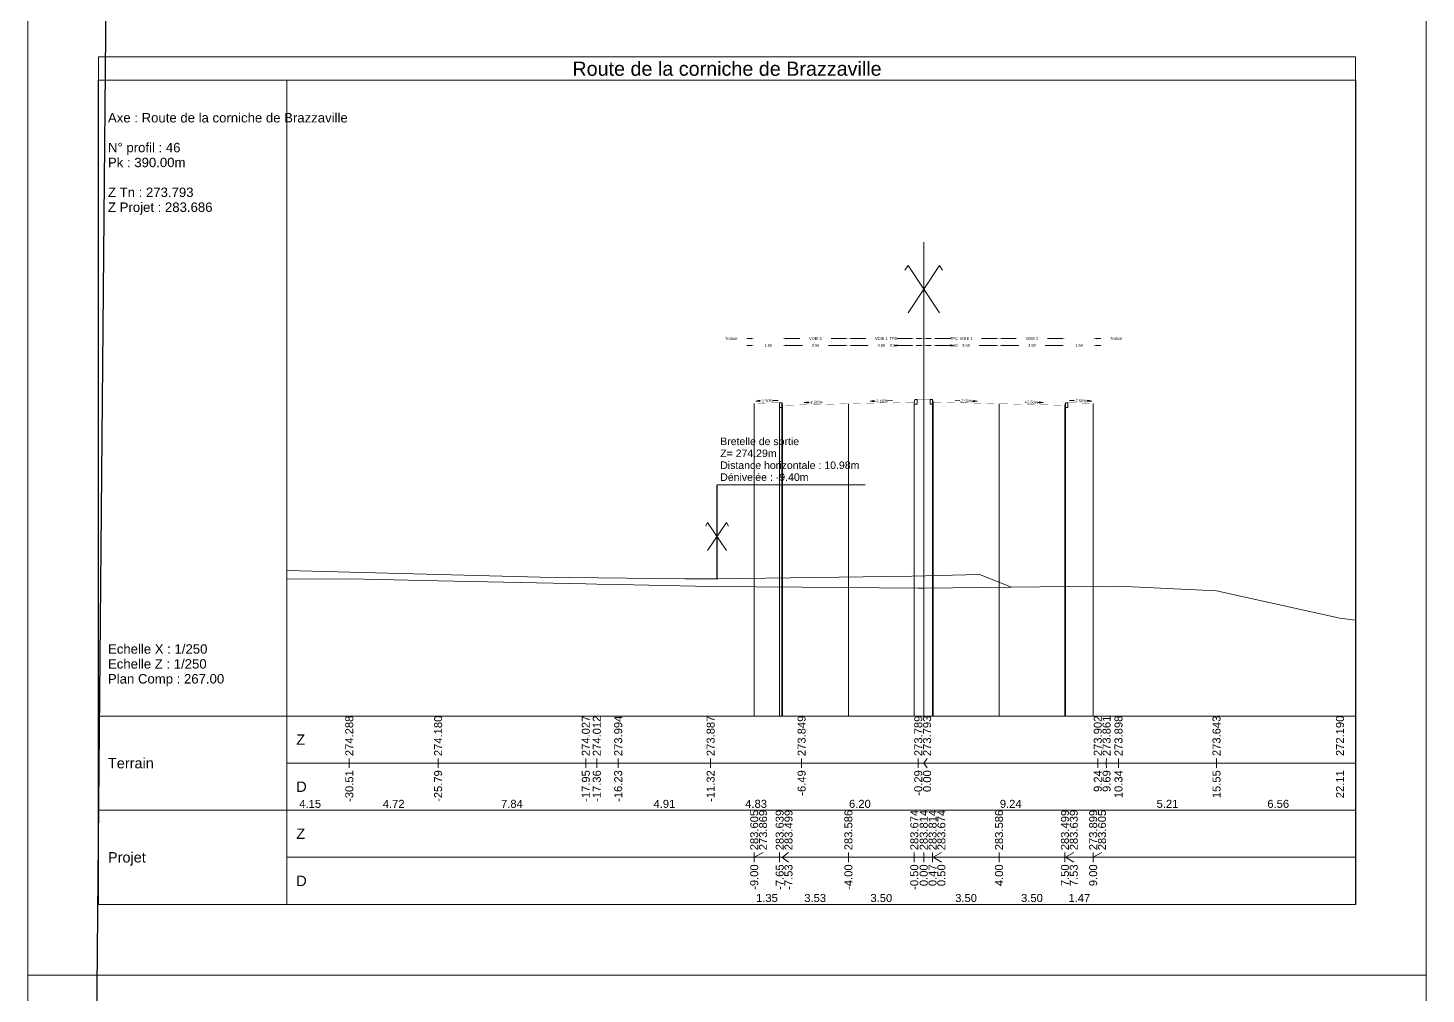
# Model space of a CAD drawing. Extents: x 0 to 74, y -372 to 1003.
# Drawn here: x 0 to 74.2, y 403.7 to 455 of the extents above; entities that cross this region are included whole.
import ezdxf
from ezdxf.enums import TextEntityAlignment as Align

# ---------------------------------------------------------------- set-up
doc = ezdxf.new("R2010")
doc.units = 0
doc.header["$LTSCALE"] = 2
doc.header["$PDSIZE"] = -0.004
doc.layers.get('0').update_dxf_attribs({"lineweight": 0})
for name, color, linetype, lineweight in [('Route - Profils type - Content session name', 7, 'Continuous', 0), ('Route - Profils type - PT SC CHAU TROTTOIR', 5, 'Continuous', 0), ('Route - Route de la corniche de Brazzaville - PT - Cadre_P46', 7, 'Continuous', 0), ('Route - Route de la corniche de Brazzaville - PT - Terrain_P46', 5, 'Continuous', 0)]:
    doc.layers.add(name, color=color, linetype=linetype, lineweight=lineweight)
doc.styles.add('CadreTitre', font='arial.ttf', dxfattribs={"height": 0.003})
doc.styles.add('Cotation', font='arial.ttf')
doc.styles.add('CoteHor', font='arial.ttf', dxfattribs={"height": 0.0022})
doc.styles.add('CoteHorA', font='arial.ttf', dxfattribs={"height": 0.0022})
doc.styles.add('CoteTitre', font='arial.ttf', dxfattribs={"height": 0.0017})
doc.styles.add('CoteTitreA', font='arial.ttf', dxfattribs={"height": 0.0017})
doc.styles.add('CoteVert', font='arial.ttf', dxfattribs={"height": 0.0017})
doc.styles.add('CoteVertA', font='arial.ttf', dxfattribs={"height": 0.0017})
doc.styles.add('Multi Axes', font='arial.ttf', dxfattribs={"height": 0.4})
doc.styles.add('ProfilCartouche', font='arial.ttf', dxfattribs={"height": 0.002})
doc.dimstyles.new('BRAZZAVILLE', dxfattribs={"dimtxt": 0.15, "dimasz": 0.2, "dimexe": 0.5, "dimexo": 0.5, "dimgap": 0.5, "dimtad": 0, "dimzin": 0, "dimdsep": 46, "dimtxsty": 'Cotation', "dimsah": 1, "dimcen": 0.1, "dimse1": 1, "dimse2": 1, "dimclrd": 1, "dimclre": 256, "dimclrt": 1, "dimaunit": 2, "dimazin": 0, "dimtfac": 1, "dimtdec": 4, "dimtofl": 0, "dimtmove": 0, "dimatfit": 1, "dimfxl": 1, "dimtolj": 1, "dimtzin": 0, "dimlwd": 0, "dimlwe": 0, "dimarcsym": 0})
doc.dimstyles.get("Standard").update_dxf_attribs({"dimtxt": 0.18, "dimasz": 0.18, "dimexe": 0.18, "dimexo": 0.0625, "dimgap": 0.09, "dimtad": 0, "dimtih": 1, "dimtoh": 1, "dimdec": 4, "dimzin": 0, "dimdsep": 46, "dimtxsty": 'Standard', "dimcen": 0.09, "dimadec": 0, "dimazin": 0, "dimtfac": 1, "dimtdec": 4, "dimtofl": 0, "dimtmove": 0, "dimatfit": 3, "dimfxl": 1, "dimtolj": 1, "dimtzin": 0, "dimarcsym": 0})

# ---------------------------------------------------------------- blocks, each defined once
blk = doc.blocks.new('*D291')
at = {"layer": 'Defpoints', "color": 0, "transparency": 16777216}
for p in [(47.072, 438.106), (47.072, 438.102), (47.572, 435.106)]:
    blk.add_point(p, dxfattribs=at)
at = {"layer": 'Route - Profils type - PT SC CHAU TROTTOIR', "color": 1, "lineweight": 0, "transparency": 16777216}
for p, q in [((46.872, 438.102), (46.672, 438.102)), ((47.772, 438.102), (47.972, 438.102))]:
    blk.add_line(p, q, dxfattribs=at)
at = {"layer": 'Route - Profils type - PT SC CHAU TROTTOIR', "color": 1, "transparency": 16777216}
for points in [[(46.872, 438.135), (46.872, 438.069), (47.072, 438.102)], [(47.772, 438.135), (47.772, 438.069), (47.572, 438.102)]]:
    blk.add_solid(points, dxfattribs=at)
at = {"layer": 'Route - Profils type - PT SC CHAU TROTTOIR', "color": 1, "transparency": 16777216, "insert": (45.978, 438.102), "char_height": 0.15, "attachment_point": 5, "style": 'Cotation'}
blk.add_mtext('\\A1;0.50', dxfattribs=at)
blk = doc.blocks.new('*D292')
at = {"layer": 'Defpoints', "color": 0, "transparency": 16777216}
for p in [(43.572, 438.106), (43.572, 438.102), (47.072, 438.106)]:
    blk.add_point(p, dxfattribs=at)
at = {"layer": 'Route - Profils type - PT SC CHAU TROTTOIR', "color": 1, "lineweight": 0, "transparency": 16777216}
for p, q in [((43.772, 438.102), (44.628, 438.102)), ((46.872, 438.102), (46.017, 438.102))]:
    blk.add_line(p, q, dxfattribs=at)
at = {"layer": 'Route - Profils type - PT SC CHAU TROTTOIR', "color": 1, "transparency": 16777216}
for points in [[(43.772, 438.135), (43.772, 438.069), (43.572, 438.102)], [(46.872, 438.135), (46.872, 438.069), (47.072, 438.102)]]:
    blk.add_solid(points, dxfattribs=at)
at = {"layer": 'Route - Profils type - PT SC CHAU TROTTOIR', "color": 1, "transparency": 16777216, "insert": (45.322, 438.102), "char_height": 0.15, "attachment_point": 5, "style": 'Cotation'}
blk.add_mtext('\\A1;3.50', dxfattribs=at)
blk = doc.blocks.new('*D293')
at = {"layer": 'Defpoints', "color": 0, "transparency": 16777216}
for p in [(40.072, 438.106), (40.072, 438.102), (43.572, 438.106)]:
    blk.add_point(p, dxfattribs=at)
at = {"layer": 'Route - Profils type - PT SC CHAU TROTTOIR', "color": 1, "lineweight": 0, "transparency": 16777216}
for p, q in [((40.272, 438.102), (41.128, 438.102)), ((43.372, 438.102), (42.517, 438.102))]:
    blk.add_line(p, q, dxfattribs=at)
at = {"layer": 'Route - Profils type - PT SC CHAU TROTTOIR', "color": 1, "transparency": 16777216}
for points in [[(40.272, 438.135), (40.272, 438.069), (40.072, 438.102)], [(43.372, 438.135), (43.372, 438.069), (43.572, 438.102)]]:
    blk.add_solid(points, dxfattribs=at)
at = {"layer": 'Route - Profils type - PT SC CHAU TROTTOIR', "color": 1, "transparency": 16777216, "insert": (41.822, 438.102), "char_height": 0.15, "attachment_point": 5, "style": 'Cotation'}
blk.add_mtext('\\A1;3.50', dxfattribs=at)
blk = doc.blocks.new('*D294')
at = {"layer": 'Defpoints', "color": 0, "transparency": 16777216}
for p in [(38.572, 438.106), (38.572, 438.102), (40.072, 438.106)]:
    blk.add_point(p, dxfattribs=at)
at = {"layer": 'Route - Profils type - PT SC CHAU TROTTOIR', "color": 1, "lineweight": 0, "transparency": 16777216}
for p, q in [((38.372, 438.102), (38.172, 438.102)), ((40.272, 438.102), (40.472, 438.102))]:
    blk.add_line(p, q, dxfattribs=at)
at = {"layer": 'Route - Profils type - PT SC CHAU TROTTOIR', "color": 1, "transparency": 16777216}
for points in [[(38.372, 438.135), (38.372, 438.069), (38.572, 438.102)], [(40.272, 438.135), (40.272, 438.069), (40.072, 438.102)]]:
    blk.add_solid(points, dxfattribs=at)
at = {"layer": 'Route - Profils type - PT SC CHAU TROTTOIR', "color": 1, "transparency": 16777216, "insert": (39.322, 438.102), "char_height": 0.15, "attachment_point": 5, "style": 'Cotation'}
blk.add_mtext('\\A1;1.50', dxfattribs=at)
blk = doc.blocks.new('*D295')
at = {"layer": 'Defpoints', "color": 0, "transparency": 16777216}
for p in [(47.072, 438.465), (47.072, 437.906), (47.572, 435.106)]:
    blk.add_point(p, dxfattribs=at)
at = {"layer": 'Route - Profils type - PT SC CHAU TROTTOIR', "color": 1, "lineweight": 0, "transparency": 16777216}
for p, q in [((46.872, 438.465), (46.672, 438.465)), ((47.772, 438.465), (47.972, 438.465))]:
    blk.add_line(p, q, dxfattribs=at)
at = {"layer": 'Route - Profils type - PT SC CHAU TROTTOIR', "color": 1, "transparency": 16777216}
for points in [[(46.872, 438.499), (46.872, 438.432), (47.072, 438.465)], [(47.772, 438.499), (47.772, 438.432), (47.572, 438.465)]]:
    blk.add_solid(points, dxfattribs=at)
at = {"layer": 'Route - Profils type - PT SC CHAU TROTTOIR', "color": 1, "transparency": 16777216, "insert": (45.969, 438.465), "char_height": 0.15, "attachment_point": 5, "style": 'Cotation'}
blk.add_mtext('\\A1;TPC', dxfattribs=at)
blk = doc.blocks.new('*D296')
at = {"layer": 'Defpoints', "color": 0, "transparency": 16777216}
for p in [(43.572, 438.465), (43.572, 438.106), (47.072, 437.906)]:
    blk.add_point(p, dxfattribs=at)
at = {"layer": 'Route - Profils type - PT SC CHAU TROTTOIR', "color": 1, "lineweight": 0, "transparency": 16777216}
for p, q in [((43.772, 438.465), (44.504, 438.465)), ((46.872, 438.465), (46.14, 438.465))]:
    blk.add_line(p, q, dxfattribs=at)
at = {"layer": 'Route - Profils type - PT SC CHAU TROTTOIR', "color": 1, "transparency": 16777216}
for points in [[(43.772, 438.499), (43.772, 438.432), (43.572, 438.465)], [(46.872, 438.499), (46.872, 438.432), (47.072, 438.465)]]:
    blk.add_solid(points, dxfattribs=at)
at = {"layer": 'Route - Profils type - PT SC CHAU TROTTOIR', "color": 1, "transparency": 16777216, "insert": (45.322, 438.465), "char_height": 0.15, "attachment_point": 5, "style": 'Cotation'}
blk.add_mtext('\\A1;VOIE 1', dxfattribs=at)
blk = doc.blocks.new('*D297')
at = {"layer": 'Defpoints', "color": 0, "transparency": 16777216}
for p in [(40.072, 438.465), (40.072, 438.106), (43.572, 438.106)]:
    blk.add_point(p, dxfattribs=at)
at = {"layer": 'Route - Profils type - PT SC CHAU TROTTOIR', "color": 1, "lineweight": 0, "transparency": 16777216}
for p, q in [((40.272, 438.465), (40.991, 438.465)), ((43.372, 438.465), (42.654, 438.465))]:
    blk.add_line(p, q, dxfattribs=at)
at = {"layer": 'Route - Profils type - PT SC CHAU TROTTOIR', "color": 1, "transparency": 16777216}
for points in [[(40.272, 438.499), (40.272, 438.432), (40.072, 438.465)], [(43.372, 438.499), (43.372, 438.432), (43.572, 438.465)]]:
    blk.add_solid(points, dxfattribs=at)
at = {"layer": 'Route - Profils type - PT SC CHAU TROTTOIR', "color": 1, "transparency": 16777216, "insert": (41.822, 438.465), "char_height": 0.15, "attachment_point": 5, "style": 'Cotation'}
blk.add_mtext('\\A1;VOIE 2', dxfattribs=at)
blk = doc.blocks.new('*D298')
at = {"layer": 'Defpoints', "color": 0, "transparency": 16777216}
for p in [(38.572, 438.465), (38.572, 438.106), (40.072, 438.106)]:
    blk.add_point(p, dxfattribs=at)
at = {"layer": 'Route - Profils type - PT SC CHAU TROTTOIR', "color": 1, "lineweight": 0, "transparency": 16777216}
for p, q in [((38.372, 438.465), (38.172, 438.465)), ((40.272, 438.465), (40.472, 438.465))]:
    blk.add_line(p, q, dxfattribs=at)
at = {"layer": 'Route - Profils type - PT SC CHAU TROTTOIR', "color": 1, "transparency": 16777216}
for points in [[(38.372, 438.499), (38.372, 438.432), (38.572, 438.465)], [(40.272, 438.499), (40.272, 438.432), (40.072, 438.465)]]:
    blk.add_solid(points, dxfattribs=at)
at = {"layer": 'Route - Profils type - PT SC CHAU TROTTOIR', "color": 1, "transparency": 16777216, "insert": (37.342, 438.465), "char_height": 0.15, "attachment_point": 5, "style": 'Cotation'}
blk.add_mtext('\\A1;Trottoir', dxfattribs=at)
blk = doc.blocks.new('MENSURA_COTEPENTE_97')
at = {"layer": 'Route - Profils type - PT SC CHAU TROTTOIR', "linetype": 'Continuous', "lineweight": 0}
blk.add_hatch(color=1, dxfattribs=at).paths.add_polyline_path([(0.17972, -2.39824), (0.17891, -2.39812), (0.17971, -2.39796)])
at = {"layer": 'Route - Profils type - PT SC CHAU TROTTOIR', "color": 1, "linetype": 'Continuous', "lineweight": 0}
for p, q in [((0.17971, -2.3981), (0.17995, -2.39809)), ((0.1826, -2.39803), (0.18364, -2.398))]:
    blk.add_line(p, q, dxfattribs=at)
at = {"layer": 'Route - Profils type - PT SC CHAU TROTTOIR', "color": 1, "linetype": 'Continuous', "lineweight": 0, "flags": 128}
blk.add_lwpolyline([(0.17972, -2.39824), (0.17891, -2.39812), (0.17971, -2.39796), (0.17972, -2.39824)], close=True, dxfattribs=at)
at = {"layer": 'Route - Profils type - PT SC CHAU TROTTOIR', "color": 1, "style": 'Cotation'}
blk.add_text('-2.50%', height=0.0006, rotation=-358.5679, dxfattribs=at).set_placement((0.18128, -2.39806), align=Align.MIDDLE_CENTER)
blk = doc.blocks.new('MENSURA_COTEPENTE_98')
at = {"layer": 'Route - Profils type - PT SC CHAU TROTTOIR', "linetype": 'Continuous', "lineweight": 0}
blk.add_hatch(color=1, dxfattribs=at).paths.add_polyline_path([(0.16572, -2.39852), (0.16491, -2.3984), (0.16571, -2.39824)])
at = {"layer": 'Route - Profils type - PT SC CHAU TROTTOIR', "color": 1, "linetype": 'Continuous', "lineweight": 0}
for p, q in [((0.16571, -2.39838), (0.16595, -2.39838)), ((0.1686, -2.39831), (0.16871, -2.39831))]:
    blk.add_line(p, q, dxfattribs=at)
at = {"layer": 'Route - Profils type - PT SC CHAU TROTTOIR', "color": 1, "linetype": 'Continuous', "lineweight": 0, "flags": 128}
blk.add_lwpolyline([(0.16572, -2.39852), (0.16491, -2.3984), (0.16571, -2.39824), (0.16572, -2.39852)], close=True, dxfattribs=at)
at = {"layer": 'Route - Profils type - PT SC CHAU TROTTOIR', "color": 1, "style": 'Cotation'}
blk.add_text('-2.50%', height=0.0006, rotation=-358.5679, dxfattribs=at).set_placement((0.16728, -2.39834), align=Align.MIDDLE_CENTER)
blk = doc.blocks.new('MENSURA_COTEPENTE_99')
at = {"layer": 'Route - Profils type - PT SC CHAU TROTTOIR', "linetype": 'Continuous', "lineweight": 0}
blk.add_hatch(color=1, dxfattribs=at).paths.add_polyline_path([(0.15542, -2.39822), (0.15461, -2.39809), (0.15541, -2.39793)])
at = {"layer": 'Route - Profils type - PT SC CHAU TROTTOIR', "color": 1, "linetype": 'Continuous', "lineweight": 0}
for p, q in [((0.15541, -2.39807), (0.15565, -2.39807)), ((0.1583, -2.398), (0.15934, -2.39798))]:
    blk.add_line(p, q, dxfattribs=at)
at = {"layer": 'Route - Profils type - PT SC CHAU TROTTOIR', "color": 1, "linetype": 'Continuous', "lineweight": 0, "flags": 128}
blk.add_lwpolyline([(0.15542, -2.39822), (0.15461, -2.39809), (0.15541, -2.39793), (0.15542, -2.39822)], close=True, dxfattribs=at)
at = {"layer": 'Route - Profils type - PT SC CHAU TROTTOIR', "color": 1, "style": 'Cotation'}
blk.add_text('-2.50%', height=0.0006, rotation=-358.5679, dxfattribs=at).set_placement((0.15698, -2.39804), align=Align.MIDDLE_CENTER)
blk = doc.blocks.new('T2__mirroredMSX', base_point=(-6.713, 11.473))
at = {"linetype": 'Continuous', "flags": 128}
blk.add_lwpolyline([(-6.837, 11.703), (-6.863, 11.583), (-6.863, 11.473), (-6.713, 11.473), (-6.713, 11.723), (-6.818, 11.719, 0.339869)], format="xyb", close=True, dxfattribs=at)
blk = doc.blocks.new('T2', base_point=(-6.713, 11.473))
at = {"linetype": 'Continuous', "flags": 128}
blk.add_lwpolyline([(-6.837, 11.703), (-6.863, 11.583), (-6.863, 11.473), (-6.713, 11.473), (-6.713, 11.723), (-6.818, 11.719, 0.339869)], format="xyb", close=True, dxfattribs=at)
blk = doc.blocks.new('*D302')
at = {"layer": 'Defpoints', "color": 0, "transparency": 16777216}
for p in [(48.072, 438.106), (48.072, 438.102), (47.572, 435.106)]:
    blk.add_point(p, dxfattribs=at)
at = {"layer": 'Route - Profils type - PT SC CHAU TROTTOIR', "color": 1, "lineweight": 0, "transparency": 16777216}
for p, q in [((47.372, 438.102), (47.172, 438.102)), ((48.272, 438.102), (48.472, 438.102))]:
    blk.add_line(p, q, dxfattribs=at)
at = {"layer": 'Route - Profils type - PT SC CHAU TROTTOIR', "color": 1, "transparency": 16777216}
for points in [[(47.372, 438.135), (47.372, 438.069), (47.572, 438.102)], [(48.272, 438.135), (48.272, 438.069), (48.072, 438.102)]]:
    blk.add_solid(points, dxfattribs=at)
at = {"layer": 'Route - Profils type - PT SC CHAU TROTTOIR', "color": 1, "transparency": 16777216, "insert": (49.167, 438.102), "char_height": 0.15, "attachment_point": 5, "style": 'Cotation'}
blk.add_mtext('\\A1;0.50', dxfattribs=at)
blk = doc.blocks.new('*D303')
at = {"layer": 'Defpoints', "color": 0, "transparency": 16777216}
for p in [(48.072, 438.106), (51.572, 438.106), (51.572, 438.102)]:
    blk.add_point(p, dxfattribs=at)
at = {"layer": 'Route - Profils type - PT SC CHAU TROTTOIR', "color": 1, "lineweight": 0, "transparency": 16777216}
for p, q in [((48.272, 438.102), (49.128, 438.102)), ((51.372, 438.102), (50.517, 438.102))]:
    blk.add_line(p, q, dxfattribs=at)
at = {"layer": 'Route - Profils type - PT SC CHAU TROTTOIR', "color": 1, "transparency": 16777216}
for points in [[(48.272, 438.135), (48.272, 438.069), (48.072, 438.102)], [(51.372, 438.135), (51.372, 438.069), (51.572, 438.102)]]:
    blk.add_solid(points, dxfattribs=at)
at = {"layer": 'Route - Profils type - PT SC CHAU TROTTOIR', "color": 1, "transparency": 16777216, "insert": (49.822, 438.102), "char_height": 0.15, "attachment_point": 5, "style": 'Cotation'}
blk.add_mtext('\\A1;3.50', dxfattribs=at)
blk = doc.blocks.new('*D304')
at = {"layer": 'Defpoints', "color": 0, "transparency": 16777216}
for p in [(51.572, 438.106), (55.072, 438.106), (55.072, 438.102)]:
    blk.add_point(p, dxfattribs=at)
at = {"layer": 'Route - Profils type - PT SC CHAU TROTTOIR', "color": 1, "lineweight": 0, "transparency": 16777216}
for p, q in [((51.772, 438.102), (52.628, 438.102)), ((54.872, 438.102), (54.017, 438.102))]:
    blk.add_line(p, q, dxfattribs=at)
at = {"layer": 'Route - Profils type - PT SC CHAU TROTTOIR', "color": 1, "transparency": 16777216}
for points in [[(51.772, 438.135), (51.772, 438.069), (51.572, 438.102)], [(54.872, 438.135), (54.872, 438.069), (55.072, 438.102)]]:
    blk.add_solid(points, dxfattribs=at)
at = {"layer": 'Route - Profils type - PT SC CHAU TROTTOIR', "color": 1, "transparency": 16777216, "insert": (53.322, 438.102), "char_height": 0.15, "attachment_point": 5, "style": 'Cotation'}
blk.add_mtext('\\A1;3.50', dxfattribs=at)
blk = doc.blocks.new('*D305')
at = {"layer": 'Defpoints', "color": 0, "transparency": 16777216}
for p in [(55.072, 438.106), (56.572, 438.106), (56.572, 438.102)]:
    blk.add_point(p, dxfattribs=at)
at = {"layer": 'Route - Profils type - PT SC CHAU TROTTOIR', "color": 1, "lineweight": 0, "transparency": 16777216}
for p, q in [((54.872, 438.102), (54.672, 438.102)), ((56.772, 438.102), (56.972, 438.102))]:
    blk.add_line(p, q, dxfattribs=at)
at = {"layer": 'Route - Profils type - PT SC CHAU TROTTOIR', "color": 1, "transparency": 16777216}
for points in [[(54.872, 438.135), (54.872, 438.069), (55.072, 438.102)], [(56.772, 438.135), (56.772, 438.069), (56.572, 438.102)]]:
    blk.add_solid(points, dxfattribs=at)
at = {"layer": 'Route - Profils type - PT SC CHAU TROTTOIR', "color": 1, "transparency": 16777216, "insert": (55.822, 438.102), "char_height": 0.15, "attachment_point": 5, "style": 'Cotation'}
blk.add_mtext('\\A1;1.50', dxfattribs=at)
blk = doc.blocks.new('*D306')
at = {"layer": 'Defpoints', "color": 0, "transparency": 16777216}
for p in [(48.072, 438.465), (48.072, 437.906), (47.572, 435.106)]:
    blk.add_point(p, dxfattribs=at)
at = {"layer": 'Route - Profils type - PT SC CHAU TROTTOIR', "color": 1, "lineweight": 0, "transparency": 16777216}
for p, q in [((47.372, 438.465), (47.172, 438.465)), ((48.272, 438.465), (48.472, 438.465))]:
    blk.add_line(p, q, dxfattribs=at)
at = {"layer": 'Route - Profils type - PT SC CHAU TROTTOIR', "color": 1, "transparency": 16777216}
for points in [[(47.372, 438.499), (47.372, 438.432), (47.572, 438.465)], [(48.272, 438.499), (48.272, 438.432), (48.072, 438.465)]]:
    blk.add_solid(points, dxfattribs=at)
at = {"layer": 'Route - Profils type - PT SC CHAU TROTTOIR', "color": 1, "transparency": 16777216, "insert": (49.175, 438.465), "char_height": 0.15, "attachment_point": 5, "style": 'Cotation'}
blk.add_mtext('\\A1;TPC', dxfattribs=at)
blk = doc.blocks.new('*D307')
at = {"layer": 'Defpoints', "color": 0, "transparency": 16777216}
for p in [(51.572, 438.465), (51.572, 438.106), (48.072, 437.906)]:
    blk.add_point(p, dxfattribs=at)
at = {"layer": 'Route - Profils type - PT SC CHAU TROTTOIR', "color": 1, "lineweight": 0, "transparency": 16777216}
for p, q in [((48.272, 438.465), (49.004, 438.465)), ((51.372, 438.465), (50.64, 438.465))]:
    blk.add_line(p, q, dxfattribs=at)
at = {"layer": 'Route - Profils type - PT SC CHAU TROTTOIR', "color": 1, "transparency": 16777216}
for points in [[(48.272, 438.499), (48.272, 438.432), (48.072, 438.465)], [(51.372, 438.499), (51.372, 438.432), (51.572, 438.465)]]:
    blk.add_solid(points, dxfattribs=at)
at = {"layer": 'Route - Profils type - PT SC CHAU TROTTOIR', "color": 1, "transparency": 16777216, "insert": (49.822, 438.465), "char_height": 0.15, "attachment_point": 5, "style": 'Cotation'}
blk.add_mtext('\\A1;VOIE 1', dxfattribs=at)
blk = doc.blocks.new('*D308')
at = {"layer": 'Defpoints', "color": 0, "transparency": 16777216}
for p in [(51.572, 438.106), (55.072, 438.465), (55.072, 438.106)]:
    blk.add_point(p, dxfattribs=at)
at = {"layer": 'Route - Profils type - PT SC CHAU TROTTOIR', "color": 1, "lineweight": 0, "transparency": 16777216}
for p, q in [((51.772, 438.465), (52.491, 438.465)), ((54.872, 438.465), (54.154, 438.465))]:
    blk.add_line(p, q, dxfattribs=at)
at = {"layer": 'Route - Profils type - PT SC CHAU TROTTOIR', "color": 1, "transparency": 16777216}
for points in [[(51.772, 438.499), (51.772, 438.432), (51.572, 438.465)], [(54.872, 438.499), (54.872, 438.432), (55.072, 438.465)]]:
    blk.add_solid(points, dxfattribs=at)
at = {"layer": 'Route - Profils type - PT SC CHAU TROTTOIR', "color": 1, "transparency": 16777216, "insert": (53.322, 438.465), "char_height": 0.15, "attachment_point": 5, "style": 'Cotation'}
blk.add_mtext('\\A1;VOIE 2', dxfattribs=at)
blk = doc.blocks.new('*D309')
at = {"layer": 'Defpoints', "color": 0, "transparency": 16777216}
for p in [(55.072, 438.106), (56.572, 438.465), (56.572, 438.106)]:
    blk.add_point(p, dxfattribs=at)
at = {"layer": 'Route - Profils type - PT SC CHAU TROTTOIR', "color": 1, "lineweight": 0, "transparency": 16777216}
for p, q in [((54.872, 438.465), (54.672, 438.465)), ((56.772, 438.465), (56.972, 438.465))]:
    blk.add_line(p, q, dxfattribs=at)
at = {"layer": 'Route - Profils type - PT SC CHAU TROTTOIR', "color": 1, "transparency": 16777216}
for points in [[(54.872, 438.499), (54.872, 438.432), (55.072, 438.465)], [(56.772, 438.499), (56.772, 438.432), (56.572, 438.465)]]:
    blk.add_solid(points, dxfattribs=at)
at = {"layer": 'Route - Profils type - PT SC CHAU TROTTOIR', "color": 1, "transparency": 16777216, "insert": (57.803, 438.465), "char_height": 0.15, "attachment_point": 5, "style": 'Cotation'}
blk.add_mtext('\\A1;Trottoir', dxfattribs=at)
blk = doc.blocks.new('MENSURA_COTEPENTE_100')
at = {"layer": 'Route - Profils type - PT SC CHAU TROTTOIR', "linetype": 'Continuous', "lineweight": 0}
blk.add_hatch(color=1, dxfattribs=at).paths.add_polyline_path([(0.20086, -2.39824), (0.20166, -2.39812), (0.20087, -2.39796)])
at = {"layer": 'Route - Profils type - PT SC CHAU TROTTOIR', "color": 1, "linetype": 'Continuous', "lineweight": 0}
for p, q in [((0.19798, -2.39803), (0.19694, -2.398)), ((0.20086, -2.3981), (0.20062, -2.39809))]:
    blk.add_line(p, q, dxfattribs=at)
at = {"layer": 'Route - Profils type - PT SC CHAU TROTTOIR', "color": 1, "linetype": 'Continuous', "lineweight": 0, "flags": 128}
blk.add_lwpolyline([(0.20086, -2.39824), (0.20166, -2.39812), (0.20087, -2.39796), (0.20086, -2.39824)], close=True, dxfattribs=at)
at = {"layer": 'Route - Profils type - PT SC CHAU TROTTOIR', "color": 1, "style": 'Cotation'}
blk.add_text('-2.50%', height=0.0006, rotation=358.5679, dxfattribs=at).set_placement((0.1993, -2.39806), align=Align.MIDDLE_CENTER)
blk = doc.blocks.new('MENSURA_COTEPENTE_101')
at = {"layer": 'Route - Profils type - PT SC CHAU TROTTOIR', "linetype": 'Continuous', "lineweight": 0}
blk.add_hatch(color=1, dxfattribs=at).paths.add_polyline_path([(0.21486, -2.39852), (0.21567, -2.3984), (0.21487, -2.39824)])
at = {"layer": 'Route - Profils type - PT SC CHAU TROTTOIR', "color": 1, "linetype": 'Continuous', "lineweight": 0}
for p, q in [((0.21198, -2.39831), (0.21187, -2.39831)), ((0.21487, -2.39838), (0.21463, -2.39838))]:
    blk.add_line(p, q, dxfattribs=at)
at = {"layer": 'Route - Profils type - PT SC CHAU TROTTOIR', "color": 1, "linetype": 'Continuous', "lineweight": 0, "flags": 128}
blk.add_lwpolyline([(0.21486, -2.39852), (0.21567, -2.3984), (0.21487, -2.39824), (0.21486, -2.39852)], close=True, dxfattribs=at)
at = {"layer": 'Route - Profils type - PT SC CHAU TROTTOIR', "color": 1, "style": 'Cotation'}
blk.add_text('-2.50%', height=0.0006, rotation=358.5679, dxfattribs=at).set_placement((0.2133, -2.39834), align=Align.MIDDLE_CENTER)
blk = doc.blocks.new('MENSURA_COTEPENTE_102')
at = {"layer": 'Route - Profils type - PT SC CHAU TROTTOIR', "linetype": 'Continuous', "lineweight": 0}
blk.add_hatch(color=1, dxfattribs=at).paths.add_polyline_path([(0.22516, -2.39822), (0.22597, -2.39809), (0.22517, -2.39793)])
at = {"layer": 'Route - Profils type - PT SC CHAU TROTTOIR', "color": 1, "linetype": 'Continuous', "lineweight": 0}
for p, q in [((0.22228, -2.398), (0.22124, -2.39798)), ((0.22517, -2.39807), (0.22493, -2.39807))]:
    blk.add_line(p, q, dxfattribs=at)
at = {"layer": 'Route - Profils type - PT SC CHAU TROTTOIR', "color": 1, "linetype": 'Continuous', "lineweight": 0, "flags": 128}
blk.add_lwpolyline([(0.22516, -2.39822), (0.22597, -2.39809), (0.22517, -2.39793), (0.22516, -2.39822)], close=True, dxfattribs=at)
at = {"layer": 'Route - Profils type - PT SC CHAU TROTTOIR', "color": 1, "style": 'Cotation'}
blk.add_text('-2.50%', height=0.0006, rotation=358.5679, dxfattribs=at).set_placement((0.2236, -2.39804), align=Align.MIDDLE_CENTER)
blk = doc.blocks.new('MENSURA_LEADER103', base_point=(0.14638, -2.41585))
at = {"layer": 'Route - Profils type - Content session name'}
blk.add_line((0.14638, -2.41585), (0.17786, -2.41585), dxfattribs=at)
at = {"layer": 'Route - Profils type - Content session name', "style": 'Multi Axes'}
for s, p in [('Z= 274.29m', (0.14705, -2.40839)), ('Bretelle de sortie', (0.14705, -2.40585)), ('Distance horizontale : 10.98m', (0.14705, -2.41092)), ('Dénivelée : -9.40m', (0.14705, -2.41345))]:
    blk.add_text(s, height=0.0016, dxfattribs=at).set_placement(p, align=Align.TOP_LEFT)

msp = doc.modelspace()

# ---------------------------------------------------------------- linework, layer by layer
at = {"flags": 128}
for points in [[(0, 404.67), (0, 457.17), (74.25, 457.17), (74.25, 404.67)], [(3.75, 408.42), (3.75, 453.42), (70.5, 453.42), (70.5, 408.42)], [(0, 352.17), (0, 404.67), (74.25, 404.67), (74.25, 352.17)]]:
    msp.add_lwpolyline(points, close=True, dxfattribs=at)
at = {"layer": 'Route - Profils type - Content session name'}
for p, q in [((36.596, 425.707), (36.596, 429.207)), ((35.996, 428.507), (36.096, 428.707)), ((36.096, 428.707), (37.096, 427.207)), ((37.096, 428.707), (36.096, 427.207)), ((37.196, 428.507), (37.096, 428.707))]:
    msp.add_line(p, q, dxfattribs=at)
at = {"layer": 'Route - Profils type - Content session name', "color": 251, "linetype": 'Continuous', "flags": 128}
msp.add_lwpolyline([(13.75, 426.157), (27.204, 425.796), (34.888, 425.704), (36.53, 425.708), (36.596, 425.707), (46.941, 425.844), (50.531, 425.932), (52.228, 425.268)], dxfattribs=at)
at = {"layer": 'Route - Profils type - Content session name'}
msp.add_point((36.596, 425.707), dxfattribs=at)
at = {"layer": 'Route - Profils type - PT SC CHAU TROTTOIR', "color": 1, "linetype": 'Continuous', "flags": 128}
for points in [[(47.572, 435.234, 0.01, 0.01, 0), (47.222, 435.234, 0.01, 0.01, 0), (47.102, 435.234, 0.01, 0.01, 0), (47.072, 435.094, 0.01, 0.01, 0), (43.572, 435.006, 0.01, 0.01, 0), (40.072, 434.919, 0.01, 0.01, 0), (40.042, 435.059, 0.01, 0.01, 0), (39.922, 435.059, 0.01, 0.01, 0), (38.572, 435.025, 0.01, 0.01, 0), (38.572, 425.289, 0.01, 0.01, 0)], [(47.572, 435.234, 0.01, 0.01, 0), (47.922, 435.234, 0.01, 0.01, 0), (48.042, 435.234, 0.01, 0.01, 0), (48.072, 435.094, 0.01, 0.01, 0), (51.572, 435.006, 0.01, 0.01, 0), (55.072, 434.919, 0.01, 0.01, 0), (55.102, 435.059, 0.01, 0.01, 0), (55.222, 435.059, 0.01, 0.01, 0), (56.572, 435.025, 0.01, 0.01, 0), (56.572, 425.319, 0.01, 0.01, 0)]]:
    msp.add_lwpolyline(points, format="xyseb", dxfattribs=at)
at = {"layer": 'Route - Route de la corniche de Brazzaville - PT - Cadre_P46', "color": 7, "linetype": 'Continuous'}
for p, q in [((13.75, 452.17), (13.75, 408.42)), ((47.572, 438.589), (47.572, 443.589)), ((46.572, 442.089), (46.739, 442.339)), ((48.406, 439.839), (46.739, 442.339)), ((46.739, 439.839), (48.406, 442.339)), ((48.572, 442.089), (48.406, 442.339)), ((47.572, 418.42), (47.572, 438.589)), ((47.572, 418.42), (47.572, 435.234)), ((47.572, 418.42), (47.572, 435.234)), ((48.042, 418.42), (48.042, 435.234)), ((48.042, 418.42), (48.042, 435.234)), ((38.572, 418.42), (38.572, 435.025)), ((38.572, 418.42), (38.572, 435.025)), ((39.922, 418.42), (39.922, 435.059)), ((39.922, 418.42), (39.922, 435.059)), ((40.042, 418.42), (40.042, 435.059)), ((40.072, 418.42), (40.072, 434.919)), ((43.572, 418.42), (43.572, 435.006)), ((43.572, 418.42), (43.572, 435.006)), ((47.072, 418.42), (47.072, 435.094)), ((47.072, 418.42), (47.072, 435.094)), ((48.072, 418.42), (48.072, 435.094)), ((48.072, 418.42), (48.072, 435.094)), ((51.572, 418.42), (51.572, 435.006)), ((51.572, 418.42), (51.572, 435.006)), ((55.072, 418.42), (55.072, 434.919)), ((55.072, 418.42), (55.072, 434.919)), ((55.102, 418.42), (55.102, 435.059)), ((55.102, 418.42), (55.102, 435.059)), ((56.572, 418.42), (56.572, 435.025)), ((38.572, 418.42), (38.572, 425.289)), ((56.572, 418.42), (56.572, 425.319)), ((56.572, 418.42), (56.572, 425.319)), ((70.5, 418.42), (3.75, 418.42)), ((70.5, 415.92), (13.75, 415.92)), ((70.5, 413.42), (3.75, 413.42)), ((70.5, 413.42), (3.75, 413.42)), ((70.5, 413.42), (3.75, 413.42)), ((70.5, 413.42), (3.75, 413.42)), ((70.5, 413.42), (3.75, 413.42)), ((70.5, 413.42), (3.75, 413.42)), ((70.5, 413.42), (3.75, 413.42)), ((70.5, 410.92), (13.75, 410.92)), ((38.572, 411.17), (38.572, 410.92)), ((39.04, 411.17), (38.572, 410.92)), ((38.572, 410.67), (38.572, 410.92)), ((39.922, 411.17), (39.922, 410.92)), ((39.922, 410.67), (39.922, 410.92)), ((40.39, 410.67), (40.042, 410.92)), ((40.39, 411.17), (40.072, 410.92)), ((43.572, 411.17), (43.572, 410.92)), ((43.572, 410.67), (43.572, 410.92)), ((47.072, 411.17), (47.072, 410.92)), ((47.072, 410.67), (47.072, 410.92)), ((47.572, 411.17), (47.572, 410.92)), ((47.572, 410.67), (47.572, 410.92)), ((48.042, 411.17), (48.042, 410.92)), ((48.042, 410.67), (48.042, 410.92)), ((48.51, 411.17), (48.072, 410.92)), ((48.51, 410.67), (48.072, 410.92)), ((51.572, 411.17), (51.572, 410.92)), ((51.572, 410.67), (51.572, 410.92)), ((55.072, 411.17), (55.072, 410.92)), ((55.072, 410.67), (55.072, 410.92)), ((55.54, 411.17), (55.102, 410.92)), ((55.54, 410.67), (55.102, 410.92)), ((56.572, 411.17), (56.572, 410.92)), ((57.04, 411.17), (56.572, 410.92)), ((56.572, 410.67), (56.572, 410.92)), ((70.5, 408.42), (3.75, 408.42)), ((70.5, 408.42), (3.75, 408.42)), ((70.5, 408.42), (3.75, 408.42)), ((70.5, 408.42), (3.75, 408.42)), ((70.5, 408.42), (3.75, 408.42)), ((70.5, 408.42), (3.75, 408.42))]:
    msp.add_line(p, q, dxfattribs=at)
at = {"layer": 'Route - Route de la corniche de Brazzaville - PT - Cadre_P46', "color": 114, "linetype": 'Continuous'}
for p, q in [((17.065, 416.17), (17.065, 415.92)), ((17.065, 415.67), (17.065, 415.92)), ((21.783, 416.17), (21.783, 415.92)), ((21.783, 415.67), (21.783, 415.92)), ((29.626, 416.17), (29.626, 415.92)), ((29.626, 415.67), (29.626, 415.92)), ((30.21, 416.17), (30.21, 415.92)), ((30.21, 415.67), (30.21, 415.92)), ((31.346, 416.17), (31.346, 415.92)), ((31.346, 415.67), (31.346, 415.92)), ((36.255, 416.17), (36.255, 415.92)), ((36.255, 415.67), (36.255, 415.92)), ((41.087, 416.17), (41.087, 415.92)), ((41.087, 415.67), (41.087, 415.92)), ((47.282, 416.17), (47.282, 415.92)), ((47.282, 415.67), (47.282, 415.92)), ((47.75, 416.17), (47.572, 415.92)), ((47.75, 415.67), (47.572, 415.92)), ((56.815, 416.17), (56.815, 415.92)), ((56.815, 415.67), (56.815, 415.92)), ((57.282, 416.17), (57.266, 415.92)), ((57.282, 415.67), (57.266, 415.92)), ((57.917, 416.17), (57.917, 415.92)), ((57.917, 415.67), (57.917, 415.92)), ((63.122, 416.17), (63.122, 415.92)), ((63.122, 415.67), (63.122, 415.92))]:
    msp.add_line(p, q, dxfattribs=at)
at = {"layer": 'Route - Route de la corniche de Brazzaville - PT - Cadre_P46', "flags": 128}
msp.add_lwpolyline([(3.737, 408.408), (3.737, 452.182), (70.513, 452.182), (70.513, 408.408)], close=True, dxfattribs=at)
at = {"layer": 'Route - Route de la corniche de Brazzaville - PT - Terrain_P46', "color": 114, "linetype": 'Continuous', "flags": 128}
msp.add_lwpolyline([(13.75, 425.694), (17.065, 425.708), (21.783, 425.6), (29.626, 425.447), (30.21, 425.432), (31.346, 425.414), (36.255, 425.307), (41.087, 425.269), (47.282, 425.209), (47.572, 425.213), (56.815, 425.322), (57.266, 425.281), (57.917, 425.318), (63.122, 425.063), (69.679, 423.61), (70.5, 423.505)], dxfattribs=at)
msp.add_lwpolyline([(13.75, 425.694), (17.065, 425.708), (21.783, 425.6), (29.626, 425.447), (30.21, 425.432), (31.346, 425.414), (36.255, 425.307), (41.087, 425.269), (47.282, 425.209), (47.572, 425.213), (56.815, 425.322), (57.266, 425.281), (57.917, 425.318), (63.122, 425.063), (69.679, 423.61), (70.5, 423.505)], dxfattribs=at)

# ---------------------------------------------------------------- block references
at = {"layer": 'Route - Profils type - Content session name', "xscale": 250, "yscale": 250, "zscale": 250}
msp.add_blockref('MENSURA_LEADER103', (36.596, 430.707), dxfattribs=at)
at = {"layer": 'Route - Profils type - PT SC CHAU TROTTOIR', "xscale": 250, "yscale": 250, "zscale": 250}
for name in ['MENSURA_COTEPENTE_99', 'MENSURA_COTEPENTE_98', 'MENSURA_COTEPENTE_97', 'MENSURA_COTEPENTE_100', 'MENSURA_COTEPENTE_101', 'MENSURA_COTEPENTE_102']:
    msp.add_blockref(name, (0, 1034.67), dxfattribs=at)
at = {"layer": 'Route - Profils type - PT SC CHAU TROTTOIR', "zscale": 250}
for p in [(47.222, 434.984), (55.222, 434.809)]:
    msp.add_blockref('T2', p, dxfattribs=at)
at = {"layer": 'Route - Profils type - PT SC CHAU TROTTOIR', "xscale": -1, "zscale": 250}
for p in [(47.922, 434.984), (39.922, 434.809)]:
    msp.add_blockref('T2__mirroredMSX', p, dxfattribs=at)

# ---------------------------------------------------------------- texts
at = {"color": 7, "style": 'CadreTitre'}
msp.add_text('Route de la corniche de Brazzaville', height=0.75, dxfattribs=at).set_placement((37.125, 453.17), align=Align.TOP_CENTER)
at = {"style": 'ProfilCartouche'}
for s, p in [('Axe : Route de la corniche de Brazzaville', (4.25, 450.191)), ('N° profil : 46', (4.25, 448.607)), ('Pk : 390.00m', (4.25, 447.816)), ('Z Tn : 273.793', (4.25, 446.232)), ('Z Projet : 283.686', (4.25, 445.441)), ('Echelle X : 1/250', (4.25, 421.983)), ('Echelle Z : 1/250', (4.25, 421.191)), ('Plan Comp : 267.00', (4.25, 420.399))]:
    msp.add_text(s, height=0.5, dxfattribs=at).set_placement(p, align=Align.MIDDLE_LEFT)
at = {"layer": 'Route - Route de la corniche de Brazzaville - PT - Cadre_P46', "color": 114, "style": 'CoteVert'}
for s, p in [('274.288', (17.065, 416.295)), ('274.180', (21.783, 416.295)), ('274.027', (29.626, 416.295)), ('274.012', (30.21, 416.295)), ('273.994', (31.346, 416.295)), ('273.887', (36.255, 416.295)), ('273.849', (41.087, 416.295)), ('273.789', (47.282, 416.295)), ('273.793', (47.75, 416.295)), ('273.902', (56.815, 416.295)), ('273.861', (57.282, 416.295)), ('273.898', (57.917, 416.295)), ('273.643', (63.122, 416.295)), ('272.190', (69.679, 416.295))]:
    msp.add_text(s, height=0.425, rotation=90, dxfattribs=at).set_placement(p, align=Align.MIDDLE_LEFT)
at = {"layer": 'Route - Route de la corniche de Brazzaville - PT - Cadre_P46', "color": 114, "style": 'CoteHor'}
for s, p in [('Z', (14.25, 417.17)), ('Terrain', (4.25, 415.92)), ('D', (14.25, 414.67))]:
    msp.add_text(s, height=0.55, dxfattribs=at).set_placement(p, align=Align.MIDDLE_LEFT)
at = {"layer": 'Route - Route de la corniche de Brazzaville - PT - Cadre_P46', "color": 114, "style": 'CoteVert'}
for s, p in [('-30.51', (17.065, 415.545)), ('-25.79', (21.783, 415.545)), ('-17.95', (29.626, 415.545)), ('-17.36', (30.21, 415.545)), ('-16.23', (31.346, 415.545)), ('-11.32', (36.255, 415.545)), ('-6.49', (41.087, 415.545)), ('-0.29', (47.282, 415.545)), ('0.00', (47.75, 415.545)), ('9.24', (56.815, 415.545)), ('9.69', (57.282, 415.545)), ('10.34', (57.917, 415.545)), ('15.55', (63.122, 415.545)), ('22.11', (69.679, 415.545))]:
    msp.add_text(s, height=0.425, rotation=90, dxfattribs=at).set_placement(p, align=Align.MIDDLE_RIGHT)
at = {"layer": 'Route - Route de la corniche de Brazzaville - PT - Cadre_P46', "color": 114, "style": 'CoteTitre'}
for s, p in [('4.15', (14.988, 413.42)), ('4.72', (19.424, 413.42)), ('7.84', (25.704, 413.42)), ('4.91', (33.801, 413.42)), ('4.83', (38.671, 413.42)), ('6.20', (44.184, 413.42)), ('9.24', (52.194, 413.42)), ('5.21', (60.519, 413.42)), ('6.56', (66.4, 413.42))]:
    msp.add_text(s, height=0.425, dxfattribs=at).set_placement(p, align=Align.BOTTOM_CENTER)
at = {"layer": 'Route - Route de la corniche de Brazzaville - PT - Cadre_P46', "color": 7, "style": 'CoteVertA'}
for s, p in [('283.605', (38.572, 411.295)), ('273.869', (39.04, 411.295)), ('283.639', (39.922, 411.295)), ('283.499', (40.39, 411.295)), ('283.586', (43.572, 411.295)), ('283.674', (47.072, 411.295)), ('283.814', (47.572, 411.295)), ('283.814', (48.042, 411.295)), ('283.674', (48.51, 411.295)), ('283.586', (51.572, 411.295)), ('283.499', (55.072, 411.295)), ('283.639', (55.54, 411.295)), ('273.899', (56.572, 411.295)), ('283.605', (57.04, 411.295))]:
    msp.add_text(s, height=0.425, rotation=90, dxfattribs=at).set_placement(p, align=Align.MIDDLE_LEFT)
at = {"layer": 'Route - Route de la corniche de Brazzaville - PT - Cadre_P46', "color": 7, "style": 'CoteHorA'}
for s, p in [('Z', (14.25, 412.17)), ('Projet', (4.25, 410.92)), ('D', (14.25, 409.67))]:
    msp.add_text(s, height=0.55, dxfattribs=at).set_placement(p, align=Align.MIDDLE_LEFT)
at = {"layer": 'Route - Route de la corniche de Brazzaville - PT - Cadre_P46', "color": 7, "style": 'CoteVertA'}
for s, p in [('-9.00', (38.572, 410.545)), ('-7.65', (39.922, 410.545)), ('-7.53', (40.39, 410.545)), ('-4.00', (43.572, 410.545)), ('-0.50', (47.072, 410.545)), ('0.00', (47.572, 410.545)), ('0.47', (48.042, 410.545)), ('0.50', (48.51, 410.545)), ('4.00', (51.572, 410.545)), ('7.50', (55.072, 410.545)), ('7.53', (55.54, 410.545)), ('9.00', (56.572, 410.545))]:
    msp.add_text(s, height=0.425, rotation=90, dxfattribs=at).set_placement(p, align=Align.MIDDLE_RIGHT)
at = {"layer": 'Route - Route de la corniche de Brazzaville - PT - Cadre_P46', "color": 7, "style": 'CoteTitreA'}
for s, p in [('1.35', (39.247, 408.42)), ('3.53', (41.807, 408.42)), ('3.50', (45.322, 408.42)), ('3.50', (49.822, 408.42)), ('3.50', (53.322, 408.42)), ('1.47', (55.837, 408.42))]:
    msp.add_text(s, height=0.425, dxfattribs=at).set_placement(p, align=Align.BOTTOM_CENTER)

# ---------------------------------------------------------------- dimensions: what is measured, and where the dimension line sits
at = {"layer": 'Route - Profils type - PT SC CHAU TROTTOIR'}
for base, p1, p2, text, picture, middle in [((38.572, 438.465), (40.072, 438.106), (38.572, 438.106), 'Trottoir', '*D298', (37.342, 438.465)), ((38.572, 438.102), (40.072, 438.106), (38.572, 438.106), '1.50', '*D294', (39.322, 438.102)), ((40.072, 438.465), (43.572, 438.106), (40.072, 438.106), 'VOIE 2', '*D297', (41.822, 438.465)), ((40.072, 438.102), (43.572, 438.106), (40.072, 438.106), '3.50', '*D293', (41.822, 438.102)), ((43.572, 438.465), (47.072, 437.906), (43.572, 438.106), 'VOIE 1', '*D296', (45.322, 438.465)), ((43.572, 438.102), (47.072, 438.106), (43.572, 438.106), '3.50', '*D292', (45.322, 438.102)), ((47.072, 438.465), (47.572, 435.106), (47.072, 437.906), 'TPC', '*D295', (45.969, 438.465)), ((47.072, 438.102), (47.572, 435.106), (47.072, 438.106), '0.50', '*D291', (45.978, 438.102)), ((48.072, 438.465), (47.572, 435.106), (48.072, 437.906), 'TPC', '*D306', (49.175, 438.465)), ((48.072, 438.102), (47.572, 435.106), (48.072, 438.106), '0.50', '*D302', (49.167, 438.102)), ((51.572, 438.465), (48.072, 437.906), (51.572, 438.106), 'VOIE 1', '*D307', (49.822, 438.465)), ((51.572, 438.102), (48.072, 438.106), (51.572, 438.106), '3.50', '*D303', (49.822, 438.102)), ((55.072, 438.465), (51.572, 438.106), (55.072, 438.106), 'VOIE 2', '*D308', (53.322, 438.465)), ((55.072, 438.102), (51.572, 438.106), (55.072, 438.106), '3.50', '*D304', (53.322, 438.102)), ((56.572, 438.465), (55.072, 438.106), (56.572, 438.106), 'Trottoir', '*D309', (57.803, 438.465)), ((56.572, 438.102), (55.072, 438.106), (56.572, 438.106), '1.50', '*D305', (55.822, 438.102))]:
    dim = msp.add_linear_dim(base=base, p1=p1, p2=p2, text=text, dimstyle='BRAZZAVILLE', override={"dimscale": 1, "dimclrt": 1}, dxfattribs=at)
    dim.commit()
    dim.dimension.update_dxf_attribs({"geometry": picture, "text_midpoint": middle})

# ---------------------------------------------------------------- leaders
at = {"layer": 'Route - Profils type - Content session name', "linetype": 'Continuous'}
for points in [[(4.318, 477.474), (0.017, -2.209)], [(36.596, 425.707), (36.596, 430.707)]]:
    msp.add_leader(points, dimstyle='Standard', override={"dimasz": 0, "dimldrblk": 'None'}, dxfattribs=at)

doc.saveas('drawing.dxf')
